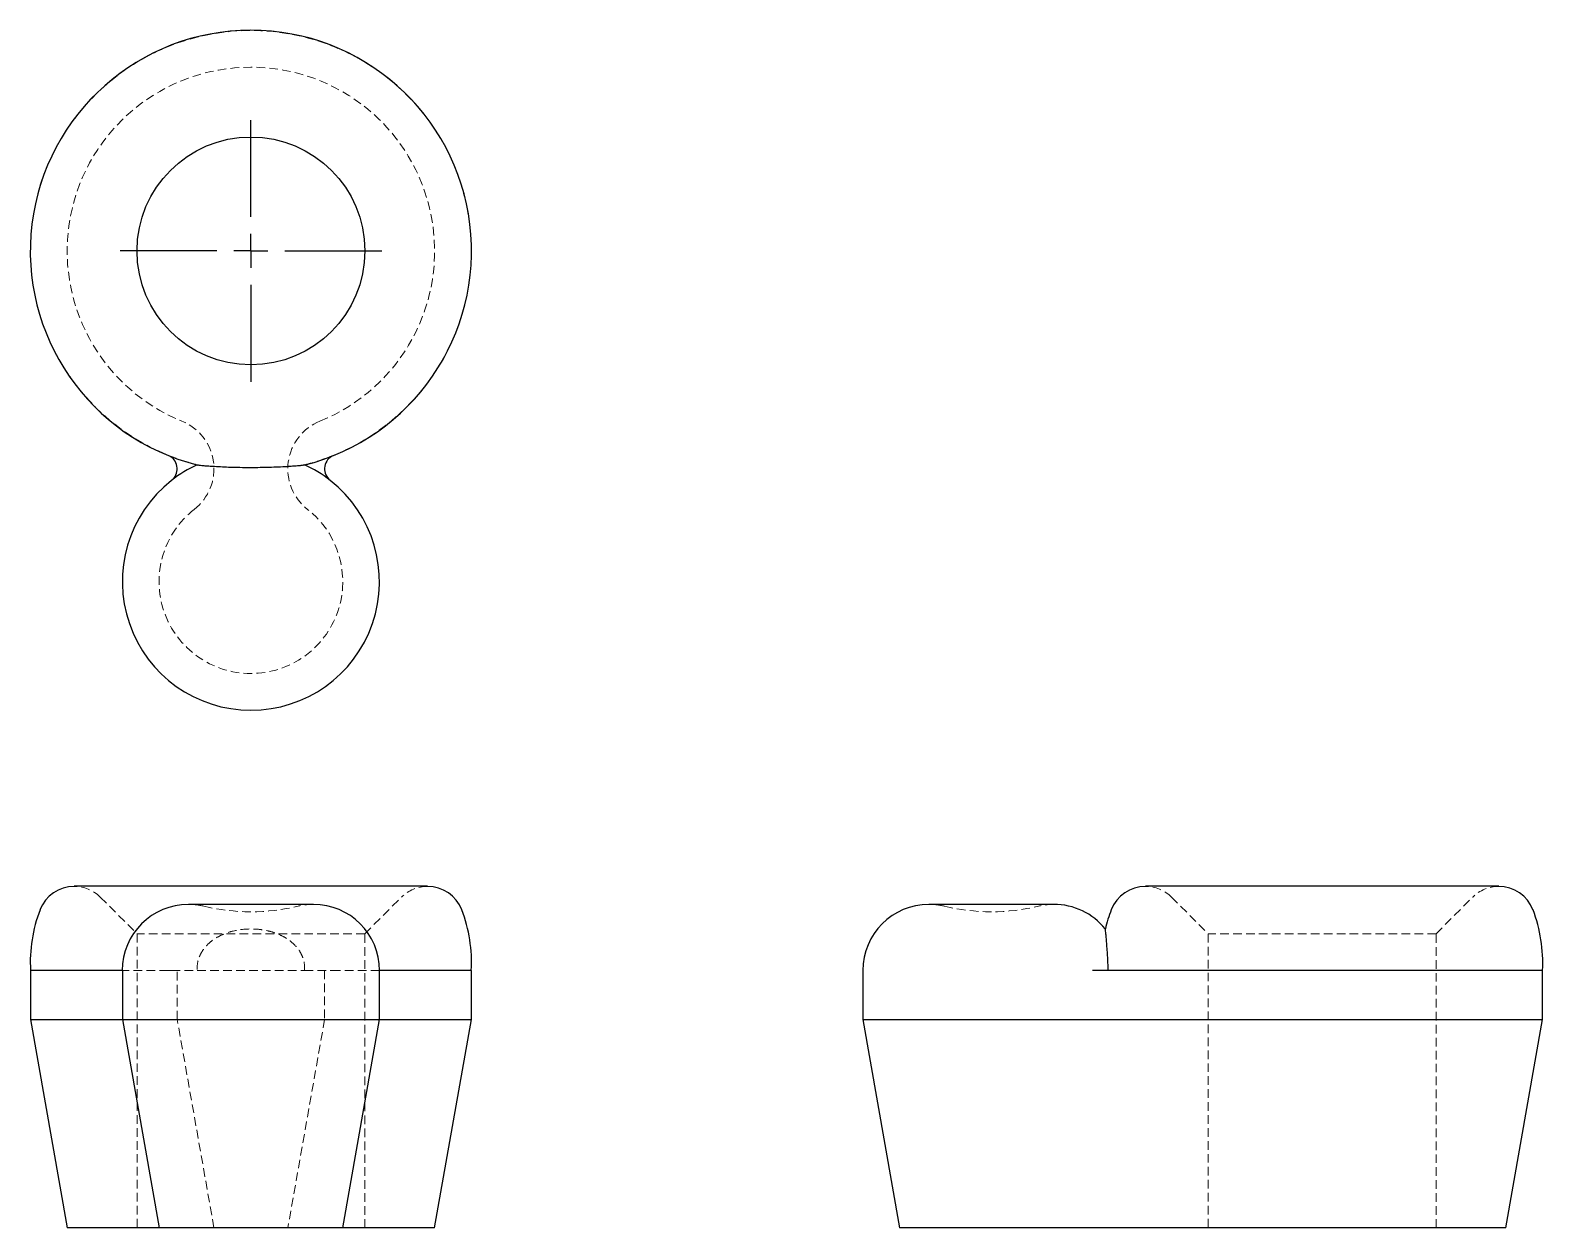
# Model space of a CAD drawing. Header units: millimetres. Extents: x 51 to 273, y 32 to 208.
import ezdxf

# ---------------------------------------------------------------- set-up
doc = ezdxf.new("R2010")
doc.units = ezdxf.units.MM
doc.linetypes.add('HIDDEN', pattern=[1.905, 1.27, -0.635])
doc.layers.add('10', color=7, linetype='Continuous')

# ---------------------------------------------------------------- blocks, each defined once
blk = doc.blocks.new('SW_CENTERMARKSYMBOL_0')
at = {"layer": '10', "color": 0}
for p, q in [((0, 5), (0, 19.25)), ((0, 0), (0, 2.5)), ((-5, 0), (-19.25, 0)), ((0, 0), (-2.5, 0)), ((0, 0), (0, -2.5)), ((0, 0), (2.5, 0)), ((5, 0), (19.25, 0)), ((0, -5), (0, -19.25))]:
    blk.add_line(p, q, dxfattribs=at)

msp = doc.modelspace()

# ---------------------------------------------------------------- linework, layer by layer
at = {"color": 7, "linetype": 'HIDDEN', "lineweight": 18}
for p, q in [((71.13, 145.34), (70.81, 145.5)), ((95.19, 145.5), (94.87, 145.34)), ((60.85, 80.53), (66.25, 75.12)), ((99.75, 75.12), (105.15, 80.53)), ((218.39, 80.53), (223.79, 75.12)), ((257.3, 75.12), (262.7, 80.53)), ((99.75, 75.12), (66.25, 75.12)), ((66.25, 75.12), (66.25, 31.89)), ((99.75, 31.89), (99.75, 75.12)), ((257.3, 75.12), (223.79, 75.12)), ((223.79, 75.12), (223.79, 31.89)), ((257.3, 31.89), (257.3, 75.12)), ((70.81, 69.72), (64.09, 69.72)), ((71.33, 69.72), (70.81, 69.72)), ((71.33, 69.72), (75.11, 69.72)), ((72.16, 62.54), (72.16, 69.72)), ((75.11, 69.72), (90.89, 69.72)), ((90.89, 69.72), (94.67, 69.72)), ((93.84, 69.72), (93.84, 62.54)), ((95.19, 69.72), (94.67, 69.72)), ((101.91, 69.72), (95.19, 69.72)), ((77.56, 31.89), (72.16, 62.54)), ((93.84, 62.54), (88.44, 31.89))]:
    msp.add_line(p, q, dxfattribs=at)
at = {"color": 7, "linetype": 'Continuous', "lineweight": 25}
for p, q in [((108.98, 82.11), (57.02, 82.11)), ((266.52, 82.11), (214.57, 82.11)), ((92.19, 79.44), (73.81, 79.44)), ((201.1, 79.44), (182.73, 79.44)), ((50.58, 69.72), (50.58, 62.54)), ((64.09, 69.72), (50.58, 69.72)), ((64.09, 69.72), (64.09, 62.54)), ((101.91, 62.54), (101.91, 69.72)), ((115.42, 69.72), (101.91, 69.72)), ((115.42, 62.54), (115.42, 69.72)), ((173, 69.72), (173, 62.54)), ((210.5, 69.72), (206.8, 69.72)), ((272.97, 69.72), (210.5, 69.72)), ((272.97, 62.54), (272.97, 69.72)), ((50.58, 62.54), (55.98, 31.89)), ((50.58, 62.54), (64.09, 62.54)), ((64.09, 62.54), (69.49, 31.89)), ((64.09, 62.54), (101.91, 62.54)), ((96.51, 31.89), (101.91, 62.54)), ((101.91, 62.54), (115.42, 62.54)), ((110.02, 31.89), (115.42, 62.54)), ((173, 62.54), (178.4, 31.89)), ((173, 62.54), (206.8, 62.54)), ((206.8, 62.54), (210.5, 62.54)), ((210.5, 62.54), (272.97, 62.54)), ((267.56, 31.89), (272.97, 62.54)), ((69.49, 31.89), (55.98, 31.89)), ((96.51, 31.89), (69.49, 31.89)), ((110.02, 31.89), (96.51, 31.89)), ((202.54, 31.89), (178.4, 31.89)), ((215.51, 31.89), (202.54, 31.89)), ((267.56, 31.89), (215.51, 31.89))]:
    msp.add_line(p, q, dxfattribs=at)
msp.add_circle((83, 175.55), 16.75, dxfattribs=at)
for centre, radius, start, end in [((83, 175.55), 32.45, 283.9221, 256.0712), ((70, 143.5), 2.16, 308.0905, 58.3061), ((96, 143.5), 2.16, 121.6939, 231.9095), ((83, 126.91), 18.91, 114.6695, 128.0905), ((83, 126.91), 18.91, 51.9095, 65.3305), ((83, 126.91), 18.91, 128.0905, 51.9095), ((57.02, 76.7), 5.4, 90, 159.0202), ((108.98, 76.7), 5.4, 20.9798, 90), ((214.57, 76.7), 5.4, 90, 159.0202), ((266.52, 76.7), 5.4, 20.9798, 90), ((72.16, 70.9), 21.61, 159.0202, 183.1353), ((73.81, 69.72), 9.73, 90, 180), ((92.19, 69.72), 9.73, 0, 90), ((93.84, 70.9), 21.61, 356.8647, 20.9798), ((182.73, 69.72), 9.73, 90, 180), ((201.1, 69.72), 9.73, 38.9653, 90), ((229.71, 70.9), 21.61, 159.0202, 166.8059), ((251.39, 70.9), 21.61, 356.8647, 20.9798)]:
    msp.add_arc(centre, radius, start, end, dxfattribs=at)
at = {"color": 7, "linetype": 'HIDDEN', "lineweight": 18}
for centre, radius, start, end in [((83, 175.55), 32.42, 292.0816, 247.9184), ((83, 175.55), 27.02, 292.0816, 247.9184), ((70, 143.5), 7.57, 308.0905, 67.9184), ((96, 143.5), 7.57, 112.0816, 231.9095), ((83, 175.55), 32.42, 247.9184, 255.9083), ((83, 175.55), 32.42, 284.0917, 292.0816), ((83, 126.91), 13.51, 128.0905, 51.9095), ((57.02, 76.7), 5.4, 45, 90), ((108.98, 76.7), 5.4, 90, 135), ((214.57, 76.7), 5.4, 45, 90), ((266.52, 76.7), 5.4, 90, 135), ((73.81, 69.72), 9.73, 76.5803, 90), ((83, 108.22), 29.86, 256.5803, 283.4197), ((92.19, 69.72), 9.73, 90, 103.4197), ((182.73, 69.72), 9.73, 76.5803, 90), ((191.91, 108.22), 29.86, 256.5803, 283.4197), ((201.1, 69.72), 9.73, 90, 103.4197)]:
    msp.add_arc(centre, radius, start, end, dxfattribs=at)
for points, knots in [([(75.19, 144.05), (75.16, 144.05), (75.07, 144.07), (75.09, 144.09), (75.11, 144.1)], [0, 0, 0, 0, 0.308882, 1, 1, 1, 1]), ([(90.89, 144.1), (90.91, 144.09), (90.93, 144.07), (90.83, 144.05), (90.81, 144.05)], [0, 0, 0, 0, 0.729872, 1, 1, 1, 1]), ([(90.89, 69.72), (90.93, 70.19), (90.89, 70.65), (90.73, 71.33), (90.66, 71.56), (90.48, 71.99), (90.38, 72.2), (90.03, 72.8), (89.73, 73.17), (89.08, 73.83), (88.72, 74.12), (87.93, 74.64), (87.52, 74.85), (86.66, 75.22), (86.22, 75.37), (85.32, 75.6), (84.86, 75.69), (83.94, 75.81), (83.47, 75.83), (82.06, 75.83), (81.14, 75.72), (79.79, 75.37), (79.34, 75.22), (78.49, 74.86), (78.08, 74.64), (77.49, 74.26), (77.3, 74.12), (76.93, 73.83), (76.76, 73.67), (76.43, 73.34), (76.28, 73.17), (75.99, 72.8), (75.86, 72.6), (75.62, 72.2), (75.52, 71.99), (75.34, 71.56), (75.27, 71.34), (75.11, 70.65), (75.07, 70.19), (75.11, 69.72)], [0, 0, 0, 0, 0.0625, 0.0625, 0.09375, 0.09375, 0.125, 0.125, 0.1875, 0.1875, 0.25, 0.25, 0.3125, 0.3125, 0.375, 0.375, 0.4375, 0.4375, 0.5, 0.5, 0.625, 0.625, 0.6875, 0.6875, 0.75, 0.75, 0.78125, 0.78125, 0.8125, 0.8125, 0.84375, 0.84375, 0.875, 0.875, 0.90625, 0.90625, 0.9375, 0.9375, 1, 1, 1, 1])]:
    msp.add_open_spline(points, degree=3, knots=knots, dxfattribs=at)
at = {"color": 7, "linetype": 'Continuous', "lineweight": 25}
for points, knots in [([(90.81, 144.05), (90.77, 144.04), (90.68, 144.02), (90.35, 143.98), (89.84, 143.92), (89.14, 143.87), (88.21, 143.81), (87.06, 143.75), (85.73, 143.7), (84.37, 143.67), (82.91, 143.66), (81.33, 143.67), (79.82, 143.71), (78.48, 143.77), (77.45, 143.83), (76.61, 143.89), (76, 143.94), (75.55, 143.99), (75.28, 144.02), (75.21, 144.04), (75.19, 144.05)], [0, 0, 0, 0, 0.02918, 0.07265, 0.117526, 0.169208, 0.222376, 0.291988, 0.363569, 0.431228, 0.499973, 0.582642, 0.667292, 0.731993, 0.798281, 0.846805, 0.896553, 0.937011, 0.978578, 1, 1, 1, 1]), ([(209.1, 69.72), (209.09, 70.01), (209.07, 70.6), (209.02, 71.47), (208.98, 72.29), (208.92, 73.07), (208.87, 73.79), (208.81, 74.49), (208.75, 75.09), (208.7, 75.53), (208.67, 75.76), (208.66, 75.87), (208.66, 75.83), (208.66, 75.83)], [0, 0, 0, 0, 0.077727, 0.158635, 0.236311, 0.3165, 0.408847, 0.503853, 0.62824, 0.756147, 0.877045, 0.999883, 1, 1, 1, 1])]:
    msp.add_open_spline(points, degree=3, knots=knots, dxfattribs=at)

# ---------------------------------------------------------------- block references
at = {"layer": '10'}
msp.add_blockref('SW_CENTERMARKSYMBOL_0', (83, 175.55), dxfattribs=at)

doc.saveas('drawing.dxf')
